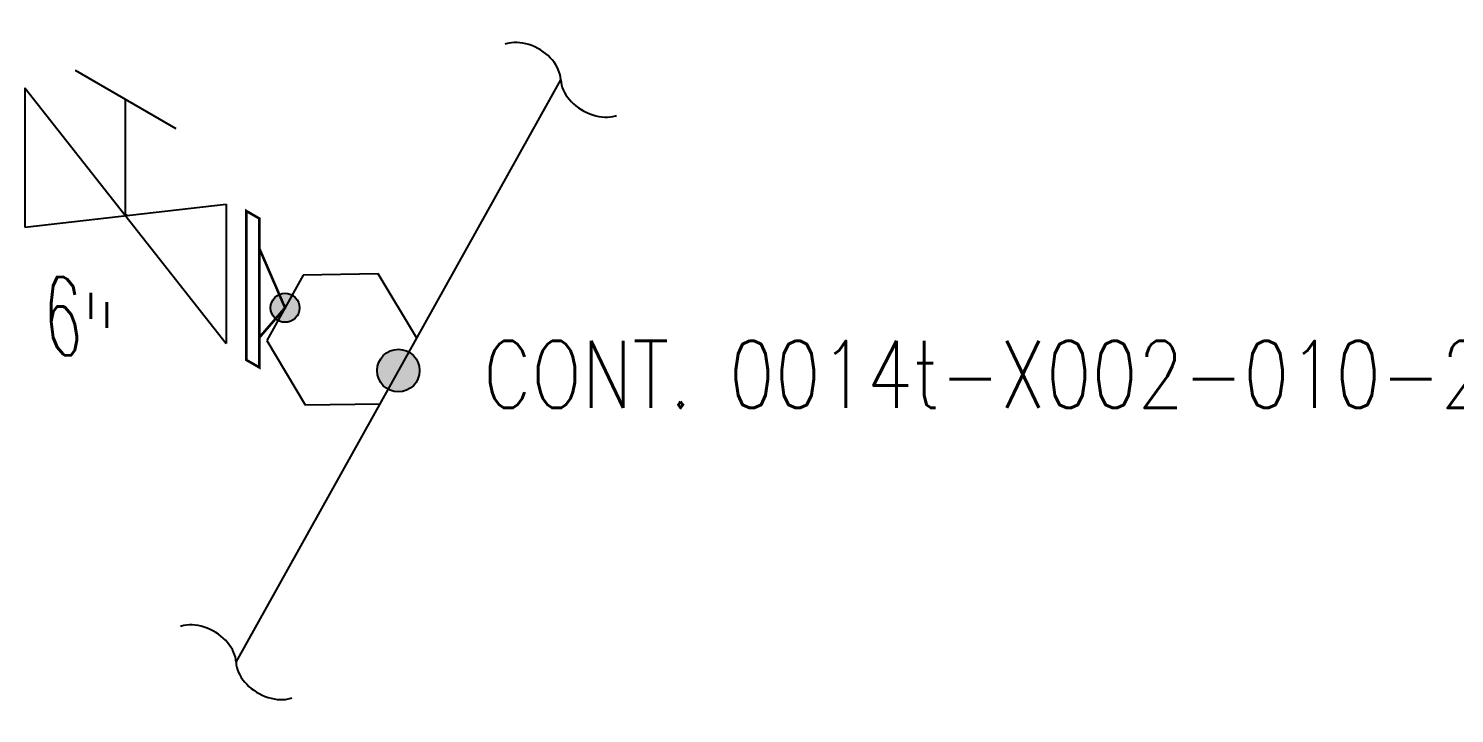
# Model space of a CAD drawing. Header units: inches. Extents: x 0.1 to 17.4, y 0.1 to 11.4.
# Drawn here: x 10.315 to 12.231, y 2.201 to 3.121 of the extents above; entities that cross this region are included whole.
import ezdxf

# ---------------------------------------------------------------- set-up
doc = ezdxf.new("R2010")
doc.units = ezdxf.units.IN
doc.header["$MEASUREMENT"] = 0
doc.linetypes.add('HIDDEN2', pattern=[0.1875, 0.125, -0.0625])
for name, color, linetype in [('Continuation', 7, 'Continuous'), ('PIPE-ANNO', 150, 'HIDDEN2'), ('TEXT', 7, 'Continuous'), ('UNAS.PIPE', 251, 'Continuous')]:
    doc.layers.add(name, color=color, linetype=linetype)
doc.styles.add('PART_Standard', font='romans', dxfattribs={"width": 0.8, "height": 0.09})

# ---------------------------------------------------------------- blocks, each defined once
blk = doc.blocks.new('3_VALVE_FLANGE_GATE_30')
at = {"color": 0, "linetype": 'ByBlock', "lineweight": -2}
blk.add_wipeout([(-0.1624, -0.1875), (-0.1353, -0.1719), (0, 0), (0.1353, -0.0156), (0.1624, 0), (0.1624, 0.1875), (0.1353, 0.1719), (0, 0), (-0.1353, 0.0156), (-0.1624, 0)], dxfattribs=at)
for p, q in [((0.0677, 0.1953), (-0.0677, 0.1172)), ((0.1624, 0.1875), (0.1624, 0)), ((0.1353, 0.1719), (-0.1353, -0.1719)), ((0, 0), (0, 0.1563)), ((0.1353, 0.1719), (0.1353, -0.0156)), ((-0.1624, 0), (-0.1624, -0.1875)), ((-0.1353, 0.0156), (-0.1353, -0.1719)), ((0.1353, -0.0156), (-0.1353, 0.0156))]:
    blk.add_line(p, q, dxfattribs=at)
blk = doc.blocks.new('1_BREAK-PIPE_PIPE_00')
at = {"color": 0, "linetype": 'ByBlock', "lineweight": -2}
for centre, major_axis in [((-0.0298, 0.0919), (0, -0.101)), ((0.0298, -0.0919), (0, 0.101))]:
    blk.add_ellipse(centre, major_axis=major_axis, ratio=0.711978, start_param=0.427466, end_param=3.141593, dxfattribs=at)
blk = doc.blocks.new('1_Tilde_00')
at = {"layer": 'PIPE-ANNO', "xscale": -0.5000000000000001, "yscale": 0.5, "zscale": 0.5}
blk.add_blockref('1_BREAK-PIPE_PIPE_00', (0, 0), dxfattribs=at)
blk = doc.blocks.new('1_Text_330')
at = {"layer": 'TEXT', "style": 'PART_Standard', "oblique": 330, "width": 0.8}
blk.add_attdef('3/4"', (0, 0), '', height=0.09, rotation=330, dxfattribs=at)
blk = doc.blocks.new('1_Cont_330')
at = {"layer": 'Continuation', "style": 'PART_Standard', "oblique": 330, "width": 0.8}
blk.add_attdef('CONT.', (0, 0), '', height=0.09, rotation=330, dxfattribs=at)
blk = doc.blocks.new('AM9A04')
at = {"linetype": 'Continuous', "const_width": 0.01}
blk.add_lwpolyline([(0, -0.2887), (0, 0.2887), (-0.05, 0.3175), (-0.05, -0.2598)], close=True, dxfattribs=at)
at = {"const_width": 0.01}
blk.add_lwpolyline([(-0.05, -0.1443), (-0.15, 0.0866), (-0.05, 0.2021)], dxfattribs=at)
blk = doc.blocks.new('2_WELD_SINGLE_00')
at = {"linetype": 'ByBlock', "lineweight": -2}
h = blk.add_hatch(color=0, dxfattribs=at)
edge = h.paths.add_edge_path()
edge.add_arc((0, 0), 0.01431, 0, 360)
at = {"color": 0, "linetype": 'ByBlock', "lineweight": -2}
blk.add_circle((0, 0), 0.01431, dxfattribs=at)

msp = doc.modelspace()

# ---------------------------------------------------------------- linework, layer by layer
at = {"layer": 'UNAS.PIPE'}
msp.add_line((10.6609, 2.7483), (10.2308, 2.9935), dxfattribs=at)
at = {"layer": 'UNAS.PIPE', "linetype": 'Continuous'}
for p, q in [((10.7848, 2.7915), (10.6841, 2.79)), ((10.8365, 2.7051), (10.7848, 2.7915)), ((10.7874, 2.6171), (10.8365, 2.7051)), ((10.6867, 2.6156), (10.7874, 2.6171))]:
    msp.add_line(p, q, dxfattribs=at)

# ---------------------------------------------------------------- block references
at = {"layer": 'Continuation'}
ref = msp.add_blockref('1_Cont_330', (10.9257, 2.6114), dxfattribs=at)
ref.add_attrib('CONT.', 'CONT. 0014t-X002-010-26', (10.9257, 2.6114), dxfattribs={"height": 0.09, "style": 'PART_Standard', "width": 0.8})
at = {"layer": 'PIPE-ANNO', "xscale": -1, "rotation": 240.0000000000015}
for p in [(11.0301, 3.0524), (10.5938, 2.2697)]:
    msp.add_blockref('1_Tilde_00', p, dxfattribs=at)
at = {"layer": 'UNAS.PIPE', "xscale": 2, "yscale": 2}
msp.add_blockref('2_WELD_SINGLE_00', (10.8118, 2.6616), dxfattribs=at)

# ---------------------------------------------------------------- next in the draw order: block references
at = {"layer": 'UNAS.PIPE', "xscale": -1}
msp.add_blockref('3_VALVE_FLANGE_GATE_30', (10.4452, 2.8698), dxfattribs=at)

# ---------------------------------------------------------------- next in the draw order: block references
at = {"layer": 'TEXT'}
msp.add_blockref('1_Text_330', (10.3346, 2.699), dxfattribs=at).add_auto_attribs({'3/4"': '6"'})

# ---------------------------------------------------------------- next in the draw order: wipeouts: each hides what was drawn before it
msp.add_wipeout([(10.6596, 2.746), (10.6249, 2.706), (10.6249, 2.6659), (10.6076, 2.6759), (10.6076, 2.8761), (10.6249, 2.8661), (10.6249, 2.826)]).dxf.layer = 'UNAS.PIPE'

# ---------------------------------------------------------------- next in the draw order: hatches: boundary and pattern name
at = {"layer": 'UNAS.PIPE'}
h = msp.add_hatch(color=256, dxfattribs=at)
h.dxf.hatch_style = 1
h.paths.add_polyline_path([(10.6791, 2.746, 1), (10.6401, 2.746, 1)])

# ---------------------------------------------------------------- next in the draw order: linework, layer by layer
msp.add_line((10.5938, 2.2697), (11.0301, 3.0524), dxfattribs=at)
at = {"layer": 'UNAS.PIPE', "linetype": 'Continuous'}
for p, q in [((10.6841, 2.79), (10.6351, 2.702)), ((10.6351, 2.702), (10.6867, 2.6156))]:
    msp.add_line(p, q, dxfattribs=at)
at = {"layer": 'UNAS.PIPE'}
msp.add_circle((10.6596, 2.746), 0.0195, dxfattribs=at)

# ---------------------------------------------------------------- next in the draw order: block references
at = {"layer": 'UNAS.PIPE', "xscale": 0.3466300616258731, "yscale": 0.3466300616258731, "zscale": 0.3466300616258731, "rotation": 180}
msp.add_blockref('AM9A04', (10.6076, 2.776), dxfattribs=at)

doc.saveas('drawing.dxf')
